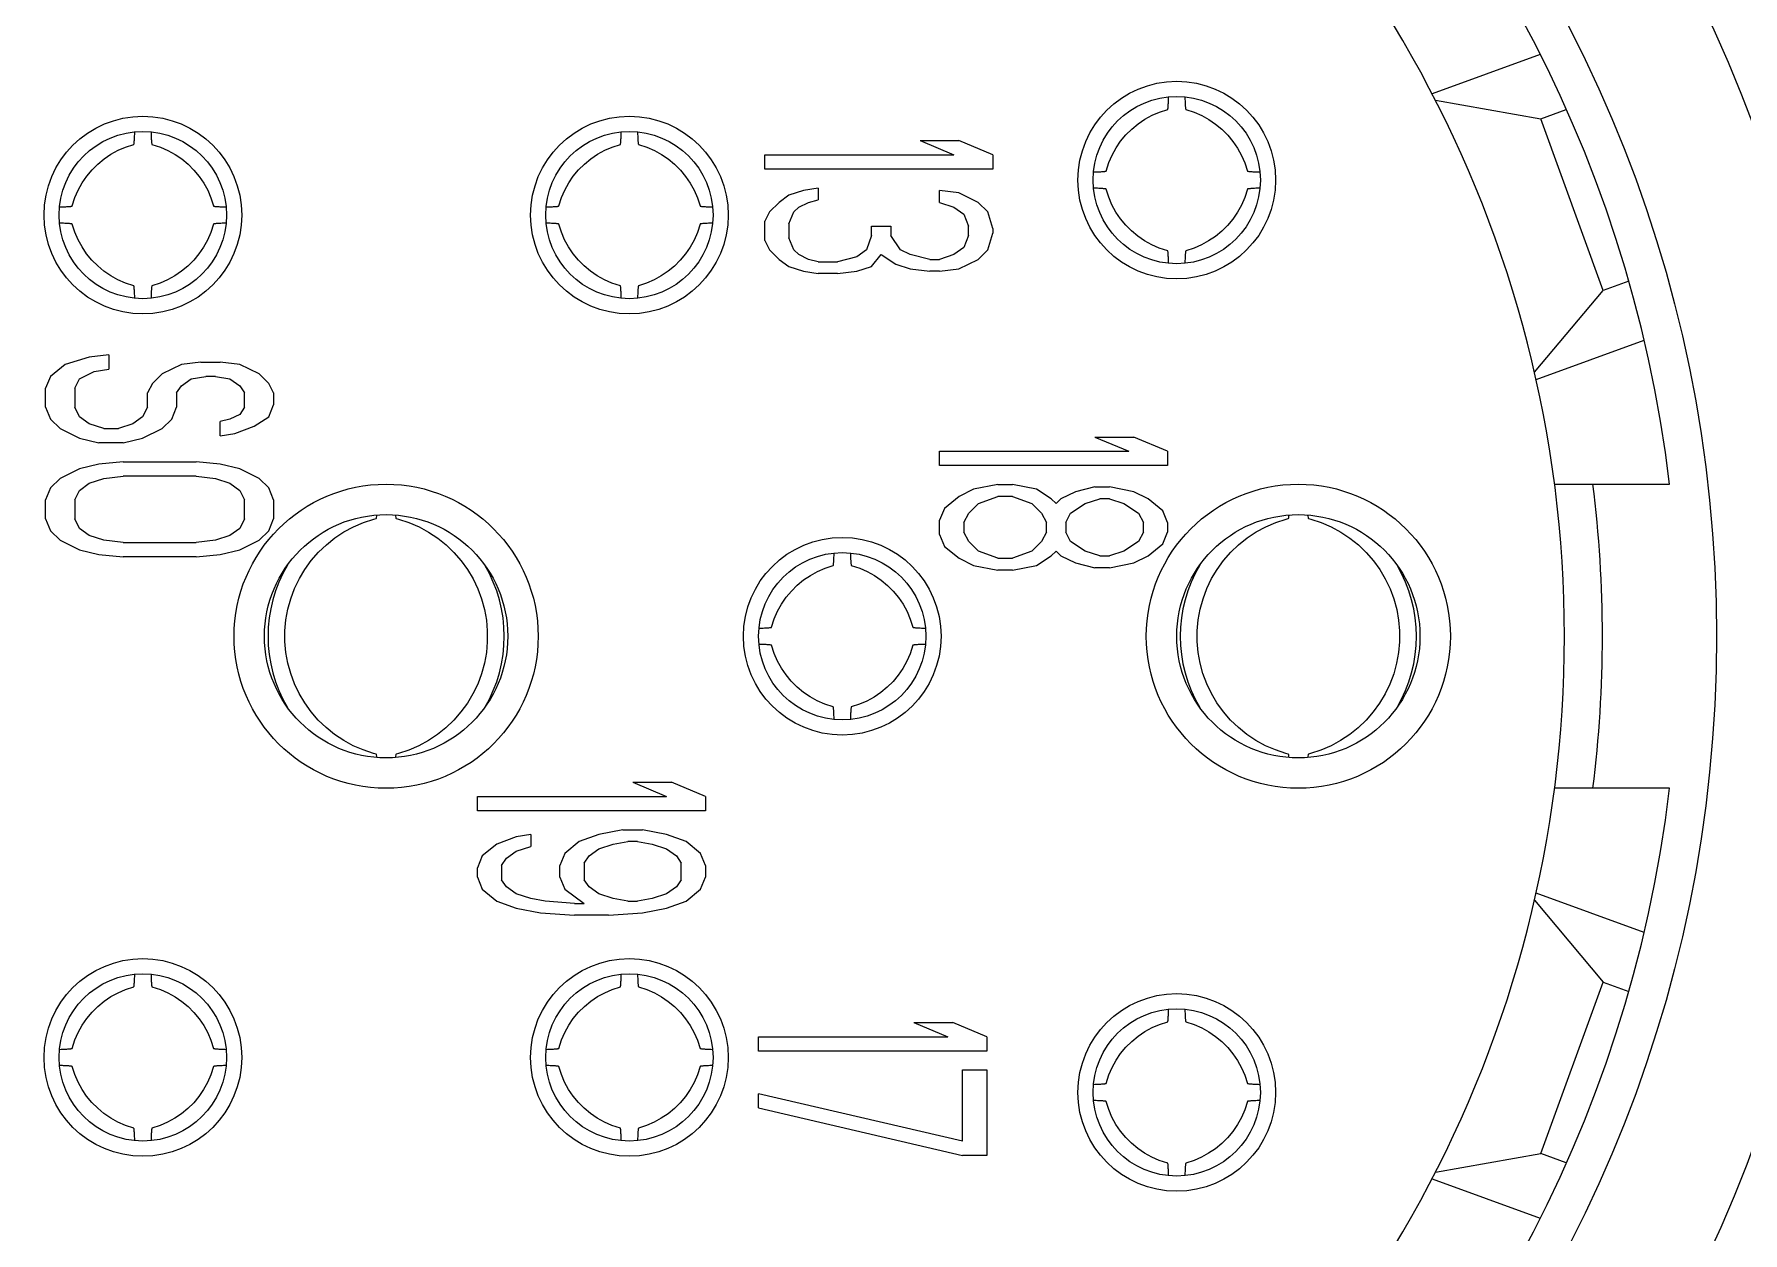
# Model space of a CAD drawing. Header units: millimetres. Extents: x 4086 to 8300, y 123 to 1549.
# Drawn here: x 6748.877 to 6751.686, y 658.282 to 660.253 of the extents above; entities that cross this region are included whole.
import ezdxf

# ---------------------------------------------------------------- set-up
doc = ezdxf.new("R2010")
doc.units = ezdxf.units.MM
doc.layers.add('外形图', color=7, linetype='Continuous')

msp = doc.modelspace()

# ---------------------------------------------------------------- linework, layer by layer
at = {"layer": '外形图'}
for p, q in [((6751.353, 660.2195), (6751.1755, 660.1548)), ((6751.1811, 660.144), (6751.3541, 660.1134)), ((6751.3541, 660.1134), (6751.3961, 660.1287)), ((6751.4567, 659.8315), (6751.3541, 660.1134)), ((6750.3334, 660.0778), (6750.3972, 660.0778)), ((6750.3334, 660.0778), (6750.3892, 660.0544)), ((6750.453, 660.0544), (6750.3972, 660.0778)), ((6750.078, 660.0544), (6750.3892, 660.0544)), ((6750.078, 660.0309), (6750.078, 660.0544)), ((6750.453, 660.0544), (6750.453, 660.0309)), ((6750.453, 660.0309), (6750.078, 660.0309)), ((6750.1419, 659.9958), (6750.1179, 659.988)), ((6750.1658, 659.9997), (6750.1419, 659.9958)), ((6750.1658, 659.9997), (6750.1658, 659.9801)), ((6750.3972, 659.9919), (6750.3653, 659.9958)), ((6750.3653, 659.9762), (6750.3653, 659.9958)), ((6750.4291, 659.9762), (6750.3972, 659.9919)), ((6750.086, 659.9606), (6750.078, 659.945)), ((6750.102, 659.9762), (6750.086, 659.9606)), ((6750.1179, 659.988), (6750.102, 659.9762)), ((6750.1179, 659.9411), (6750.1259, 659.9606)), ((6750.1259, 659.9606), (6750.1339, 659.9684)), ((6750.1339, 659.9684), (6750.1499, 659.9762)), ((6750.1499, 659.9762), (6750.1658, 659.9801)), ((6750.3653, 659.9762), (6750.3892, 659.9684)), ((6750.3892, 659.9684), (6750.4052, 659.9567)), ((6750.4451, 659.9606), (6750.4291, 659.9762)), ((6750.453, 659.9333), (6750.4451, 659.9606)), ((6750.078, 659.9137), (6750.078, 659.945)), ((6750.1179, 659.9411), (6750.1179, 659.9176)), ((6750.2536, 659.9372), (6750.2855, 659.9372)), ((6750.2536, 659.9216), (6750.2536, 659.9372)), ((6750.2855, 659.9372), (6750.2855, 659.9216)), ((6750.4052, 659.9567), (6750.4132, 659.9372)), ((6750.4132, 659.9216), (6750.4132, 659.9372)), ((6750.453, 659.9333), (6750.453, 659.9255)), ((6750.078, 659.9137), (6750.086, 659.8981)), ((6750.1259, 659.8981), (6750.1179, 659.9176)), ((6750.2536, 659.9216), (6750.2456, 659.8981)), ((6750.3014, 659.8981), (6750.2855, 659.9216)), ((6750.4132, 659.9216), (6750.4052, 659.902)), ((6750.4451, 659.8981), (6750.453, 659.9255)), ((6750.086, 659.8981), (6750.102, 659.8825)), ((6750.102, 659.8825), (6750.1179, 659.8708)), ((6750.1339, 659.8903), (6750.1259, 659.8981)), ((6750.1499, 659.8825), (6750.1339, 659.8903)), ((6750.1658, 659.8786), (6750.1499, 659.8825)), ((6750.1658, 659.8786), (6750.1977, 659.8786)), ((6750.2296, 659.8864), (6750.1977, 659.8786)), ((6750.2456, 659.8981), (6750.2296, 659.8864)), ((6750.2536, 659.8708), (6750.2695, 659.8903)), ((6750.2695, 659.8903), (6750.2935, 659.8747)), ((6750.3174, 659.8903), (6750.3014, 659.8981)), ((6750.3493, 659.8825), (6750.3174, 659.8903)), ((6750.3493, 659.8825), (6750.3653, 659.8825)), ((6750.3892, 659.8903), (6750.3653, 659.8825)), ((6750.4052, 659.902), (6750.3892, 659.8903)), ((6750.3972, 659.8669), (6750.4291, 659.8825)), ((6750.4291, 659.8825), (6750.4451, 659.8981)), ((6750.1179, 659.8708), (6750.1419, 659.863)), ((6750.1419, 659.863), (6750.1658, 659.8591)), ((6750.1977, 659.8591), (6750.1658, 659.8591)), ((6750.1977, 659.8591), (6750.2296, 659.863)), ((6750.2296, 659.863), (6750.2536, 659.8708)), ((6750.2935, 659.8747), (6750.3174, 659.8669)), ((6750.3174, 659.8669), (6750.3493, 659.863)), ((6750.3653, 659.863), (6750.3493, 659.863)), ((6750.3653, 659.863), (6750.3972, 659.8669)), ((6751.3438, 659.697), (6751.4567, 659.8315)), ((6751.4987, 659.8468), (6751.4567, 659.8315)), ((6751.3465, 659.685), (6751.524, 659.7496)), ((6748.9275, 659.7097), (6748.9035, 659.6901)), ((6748.9674, 659.7214), (6748.9275, 659.7097)), ((6748.9993, 659.7253), (6748.9674, 659.7214)), ((6748.9993, 659.7253), (6748.9993, 659.7019)), ((6749.1189, 659.7097), (6749.087, 659.6941)), ((6749.1509, 659.7136), (6749.1189, 659.7097)), ((6749.1509, 659.7136), (6749.1828, 659.7136)), ((6749.2147, 659.7097), (6749.1828, 659.7136)), ((6749.2466, 659.6941), (6749.2147, 659.7097)), ((6748.9035, 659.6901), (6748.8955, 659.6706)), ((6748.9434, 659.6706), (6748.9514, 659.6862)), ((6748.9514, 659.6862), (6748.9753, 659.698)), ((6748.9753, 659.698), (6748.9993, 659.7019)), ((6749.087, 659.6941), (6749.0711, 659.6784)), ((6749.1189, 659.6745), (6749.1349, 659.6862)), ((6749.1349, 659.6862), (6749.1588, 659.6901)), ((6749.1748, 659.6901), (6749.1588, 659.6901)), ((6749.1748, 659.6901), (6749.1987, 659.6862)), ((6749.1987, 659.6862), (6749.2147, 659.6745)), ((6749.2626, 659.6784), (6749.2466, 659.6941)), ((6748.8955, 659.6394), (6748.8955, 659.6706)), ((6748.9434, 659.6706), (6748.9434, 659.6394)), ((6749.0711, 659.6784), (6749.0631, 659.6628)), ((6749.0631, 659.6394), (6749.0631, 659.6628)), ((6749.111, 659.6628), (6749.1189, 659.6745)), ((6749.111, 659.6628), (6749.111, 659.6394)), ((6749.2147, 659.6745), (6749.2227, 659.6628)), ((6749.2227, 659.6394), (6749.2227, 659.6628)), ((6749.2705, 659.6628), (6749.2626, 659.6784)), ((6749.2705, 659.6628), (6749.2705, 659.6433)), ((6748.8955, 659.6394), (6748.9035, 659.6198)), ((6748.9514, 659.6237), (6748.9434, 659.6394)), ((6748.9674, 659.612), (6748.9514, 659.6237)), ((6749.0551, 659.6237), (6749.0392, 659.612)), ((6749.0631, 659.6394), (6749.0551, 659.6237)), ((6749.103, 659.6198), (6749.111, 659.6394)), ((6749.2147, 659.6276), (6749.1987, 659.6198)), ((6749.2227, 659.6394), (6749.2147, 659.6276)), ((6749.2386, 659.6081), (6749.2626, 659.6237)), ((6749.2626, 659.6237), (6749.2705, 659.6433)), ((6748.9035, 659.6198), (6748.9195, 659.6042)), ((6748.9195, 659.6042), (6748.9514, 659.5886)), ((6748.9913, 659.6042), (6748.9674, 659.612)), ((6748.9913, 659.6042), (6749.0152, 659.6042)), ((6749.0392, 659.612), (6749.0152, 659.6042)), ((6749.0551, 659.5886), (6749.087, 659.6042)), ((6749.087, 659.6042), (6749.103, 659.6198)), ((6749.1987, 659.6198), (6749.1828, 659.6159)), ((6749.1828, 659.5925), (6749.1828, 659.6159)), ((6749.1828, 659.5925), (6749.2067, 659.5964)), ((6749.2067, 659.5964), (6749.2386, 659.6081)), ((6748.9514, 659.5886), (6748.9833, 659.5808)), ((6749.0232, 659.5808), (6748.9833, 659.5808)), ((6749.0232, 659.5808), (6749.0551, 659.5886)), ((6750.6209, 659.5903), (6750.6847, 659.5903)), ((6750.6209, 659.5903), (6750.6767, 659.5669)), ((6750.7405, 659.5669), (6750.6847, 659.5903)), ((6748.9833, 659.5456), (6748.9514, 659.5378)), ((6749.0232, 659.5495), (6748.9833, 659.5456)), ((6749.0232, 659.5495), (6749.1429, 659.5495)), ((6749.1828, 659.5456), (6749.1429, 659.5495)), ((6749.2147, 659.5378), (6749.1828, 659.5456)), ((6750.3655, 659.5669), (6750.6767, 659.5669)), ((6750.3655, 659.5434), (6750.3655, 659.5669)), ((6750.7405, 659.5434), (6750.3655, 659.5434)), ((6750.7405, 659.5669), (6750.7405, 659.5434)), ((6748.9195, 659.5222), (6748.9035, 659.5066)), ((6748.9514, 659.5378), (6748.9195, 659.5222)), ((6748.9514, 659.5026), (6748.9674, 659.5144)), ((6748.9674, 659.5144), (6748.9913, 659.5222)), ((6748.9913, 659.5222), (6749.0232, 659.5261)), ((6749.1429, 659.5261), (6749.0232, 659.5261)), ((6749.1429, 659.5261), (6749.1748, 659.5222)), ((6749.1748, 659.5222), (6749.1987, 659.5144)), ((6749.1987, 659.5144), (6749.2147, 659.5026)), ((6749.2466, 659.5222), (6749.2147, 659.5378)), ((6749.2626, 659.5066), (6749.2466, 659.5222)), ((6750.4613, 659.5122), (6750.4214, 659.5044)), ((6750.4613, 659.5122), (6750.4852, 659.5122)), ((6750.5251, 659.5044), (6750.4852, 659.5122)), ((6751.3768, 659.5128), (6751.5658, 659.5128)), ((6748.9035, 659.5066), (6748.8955, 659.487)), ((6748.8955, 659.4558), (6748.8955, 659.487)), ((6748.9434, 659.487), (6748.9514, 659.5026)), ((6748.9434, 659.487), (6748.9434, 659.4558)), ((6749.2147, 659.5026), (6749.2227, 659.487)), ((6749.2227, 659.4558), (6749.2227, 659.487)), ((6749.2705, 659.487), (6749.2626, 659.5066)), ((6749.2705, 659.487), (6749.2705, 659.4558)), ((6750.3975, 659.4926), (6750.3735, 659.4731)), ((6750.4214, 659.5044), (6750.3975, 659.4926)), ((6750.4294, 659.4809), (6750.4613, 659.4926)), ((6750.4852, 659.4926), (6750.4613, 659.4926)), ((6750.4852, 659.4926), (6750.5171, 659.4809)), ((6750.5491, 659.4887), (6750.5251, 659.5044)), ((6750.557, 659.4809), (6750.5491, 659.4887)), ((6750.565, 659.4887), (6750.557, 659.4809)), ((6750.5889, 659.5005), (6750.565, 659.4887)), ((6750.6209, 659.5083), (6750.5889, 659.5005)), ((6750.6049, 659.4809), (6750.6288, 659.4887)), ((6750.6209, 659.5083), (6750.6448, 659.5083)), ((6750.6448, 659.4887), (6750.6288, 659.4887)), ((6750.6847, 659.5005), (6750.6448, 659.5083)), ((6750.6448, 659.4887), (6750.6687, 659.4809)), ((6750.7086, 659.4887), (6750.6847, 659.5005)), ((6750.7326, 659.4692), (6750.7086, 659.4887)), ((6748.8955, 659.4558), (6748.9035, 659.4362)), ((6748.9514, 659.4401), (6748.9434, 659.4558)), ((6749.2227, 659.4558), (6749.2147, 659.4401)), ((6749.2626, 659.4362), (6749.2705, 659.4558)), ((6750.3735, 659.4731), (6750.3655, 659.4536)), ((6750.4054, 659.4497), (6750.4134, 659.4653)), ((6750.4134, 659.4653), (6750.4294, 659.4809)), ((6750.5171, 659.4809), (6750.5331, 659.4653)), ((6750.5331, 659.4653), (6750.5411, 659.4497)), ((6750.573, 659.4497), (6750.581, 659.4653)), ((6750.581, 659.4653), (6750.6049, 659.4809)), ((6750.6687, 659.4809), (6750.6927, 659.4653)), ((6750.6927, 659.4653), (6750.7007, 659.4497)), ((6750.7405, 659.4497), (6750.7326, 659.4692)), ((6748.9035, 659.4362), (6748.9195, 659.4206)), ((6748.9674, 659.4284), (6748.9514, 659.4401)), ((6748.9913, 659.4206), (6748.9674, 659.4284)), ((6749.1987, 659.4284), (6749.1748, 659.4206)), ((6749.2147, 659.4401), (6749.1987, 659.4284)), ((6749.2466, 659.4206), (6749.2626, 659.4362)), ((6750.3655, 659.4301), (6750.3655, 659.4536)), ((6750.3655, 659.4301), (6750.3735, 659.4106)), ((6750.4054, 659.4497), (6750.4054, 659.4341)), ((6750.4134, 659.4184), (6750.4054, 659.4341)), ((6750.5411, 659.4341), (6750.5331, 659.4184)), ((6750.5411, 659.4341), (6750.5411, 659.4497)), ((6750.573, 659.4497), (6750.573, 659.4341)), ((6750.581, 659.4184), (6750.573, 659.4341)), ((6750.7007, 659.4341), (6750.6927, 659.4184)), ((6750.7007, 659.4341), (6750.7007, 659.4497)), ((6750.7326, 659.4145), (6750.7405, 659.4341)), ((6750.7405, 659.4497), (6750.7405, 659.4341)), ((6748.9195, 659.4206), (6748.9514, 659.405)), ((6748.9514, 659.405), (6748.9833, 659.3972)), ((6749.0232, 659.4167), (6748.9913, 659.4206)), ((6749.0232, 659.4167), (6749.1429, 659.4167)), ((6749.1748, 659.4206), (6749.1429, 659.4167)), ((6749.1828, 659.3972), (6749.2147, 659.405)), ((6749.2147, 659.405), (6749.2466, 659.4206)), ((6750.3735, 659.4106), (6750.3975, 659.3911)), ((6750.4294, 659.4028), (6750.4134, 659.4184)), ((6750.4613, 659.3911), (6750.4294, 659.4028)), ((6750.5171, 659.4028), (6750.4852, 659.3911)), ((6750.5331, 659.4184), (6750.5171, 659.4028)), ((6750.5491, 659.395), (6750.557, 659.4028)), ((6750.557, 659.4028), (6750.565, 659.395)), ((6750.6049, 659.4028), (6750.581, 659.4184)), ((6750.6288, 659.395), (6750.6049, 659.4028)), ((6750.6687, 659.4028), (6750.6448, 659.395)), ((6750.6927, 659.4184), (6750.6687, 659.4028)), ((6750.7086, 659.395), (6750.7326, 659.4145)), ((6748.9833, 659.3972), (6749.0232, 659.3933)), ((6749.1429, 659.3933), (6749.0232, 659.3933)), ((6749.1429, 659.3933), (6749.1828, 659.3972)), ((6750.3975, 659.3911), (6750.4214, 659.3794)), ((6750.4214, 659.3794), (6750.4613, 659.3716)), ((6750.4613, 659.3911), (6750.4852, 659.3911)), ((6750.4852, 659.3716), (6750.4613, 659.3716)), ((6750.4852, 659.3716), (6750.5251, 659.3794)), ((6750.5251, 659.3794), (6750.5491, 659.395)), ((6750.565, 659.395), (6750.5889, 659.3833)), ((6750.5889, 659.3833), (6750.6209, 659.3755)), ((6750.6448, 659.3755), (6750.6209, 659.3755)), ((6750.6288, 659.395), (6750.6448, 659.395)), ((6750.6448, 659.3755), (6750.6847, 659.3833)), ((6750.6847, 659.3833), (6750.7086, 659.395)), ((6749.8609, 659.0228), (6749.9247, 659.0228)), ((6749.8609, 659.0228), (6749.9167, 658.9994)), ((6749.9805, 658.9994), (6749.9247, 659.0228)), ((6751.5658, 659.0128), (6751.3768, 659.0128)), ((6749.6055, 658.9994), (6749.9167, 658.9994)), ((6749.6055, 658.9759), (6749.6055, 658.9994)), ((6749.9805, 658.9994), (6749.9805, 658.9759)), ((6749.9805, 658.9759), (6749.6055, 658.9759)), ((6749.6375, 658.9212), (6749.6135, 658.9017)), ((6749.6694, 658.933), (6749.6375, 658.9212)), ((6749.6933, 658.9369), (6749.6694, 658.933)), ((6749.6933, 658.9369), (6749.6933, 658.9173)), ((6749.7731, 658.9251), (6749.7492, 658.9056)), ((6749.805, 658.9369), (6749.7731, 658.9251)), ((6749.8449, 658.9447), (6749.805, 658.9369)), ((6749.805, 658.9134), (6749.8289, 658.9212)), ((6749.8289, 658.9212), (6749.8529, 658.9251)), ((6749.8449, 658.9447), (6749.8768, 658.9447)), ((6749.8688, 658.9251), (6749.8529, 658.9251)), ((6749.8688, 658.9251), (6749.8928, 658.9212)), ((6749.9167, 658.9369), (6749.8768, 658.9447)), ((6749.8928, 658.9212), (6749.9167, 658.9134)), ((6749.9486, 658.9251), (6749.9167, 658.9369)), ((6749.9726, 658.9056), (6749.9486, 658.9251)), ((6749.6135, 658.9017), (6749.6055, 658.8822)), ((6749.6454, 658.8861), (6749.6534, 658.8978)), ((6749.6534, 658.8978), (6749.6694, 658.9095)), ((6749.6694, 658.9095), (6749.6933, 658.9173)), ((6749.7492, 658.9056), (6749.7412, 658.8861)), ((6749.7811, 658.89), (6749.7891, 658.9017)), ((6749.7891, 658.9017), (6749.805, 658.9134)), ((6749.9167, 658.9134), (6749.9327, 658.9017)), ((6749.9327, 658.9017), (6749.9407, 658.89)), ((6749.9805, 658.8861), (6749.9726, 658.9056)), ((6749.6055, 658.8666), (6749.6055, 658.8822)), ((6749.6055, 658.8666), (6749.6135, 658.847)), ((6749.6454, 658.8861), (6749.6454, 658.8626)), ((6749.7412, 658.8666), (6749.7412, 658.8861)), ((6749.7412, 658.8666), (6749.7492, 658.847)), ((6749.7811, 658.89), (6749.7811, 658.8626)), ((6749.9407, 658.8626), (6749.9407, 658.89)), ((6749.9726, 658.847), (6749.9805, 658.8666)), ((6749.9805, 658.8861), (6749.9805, 658.8666)), ((6749.6135, 658.847), (6749.6375, 658.8275)), ((6749.6534, 658.8509), (6749.6454, 658.8626)), ((6749.6694, 658.8392), (6749.6534, 658.8509)), ((6749.6933, 658.8314), (6749.6694, 658.8392)), ((6749.7492, 658.847), (6749.7811, 658.8236)), ((6749.7891, 658.8509), (6749.7811, 658.8626)), ((6749.805, 658.8392), (6749.7891, 658.8509)), ((6749.8289, 658.8314), (6749.805, 658.8392)), ((6749.9167, 658.8392), (6749.8928, 658.8314)), ((6749.9327, 658.8509), (6749.9167, 658.8392)), ((6749.9407, 658.8626), (6749.9327, 658.8509)), ((6749.9486, 658.8275), (6749.9726, 658.847)), ((6751.524, 658.776), (6751.3465, 658.8406)), ((6749.6375, 658.8275), (6749.6694, 658.8158)), ((6749.6694, 658.8158), (6749.7093, 658.808)), ((6749.7172, 658.8275), (6749.6933, 658.8314)), ((6749.7651, 658.8236), (6749.7172, 658.8275)), ((6749.7651, 658.8236), (6749.7811, 658.8236)), ((6749.8529, 658.8275), (6749.8289, 658.8314)), ((6749.8529, 658.8275), (6749.8688, 658.8275)), ((6749.8928, 658.8314), (6749.8688, 658.8275)), ((6749.8768, 658.808), (6749.9167, 658.8158)), ((6749.9167, 658.8158), (6749.9486, 658.8275)), ((6751.3438, 658.8287), (6751.4567, 658.6941)), ((6749.7093, 658.808), (6749.7651, 658.8041)), ((6749.821, 658.8041), (6749.7651, 658.8041)), ((6749.821, 658.8041), (6749.8768, 658.808)), ((6751.3541, 658.4122), (6751.4567, 658.6941)), ((6751.4567, 658.6941), (6751.4987, 658.6788)), ((6750.3234, 658.6278), (6750.3872, 658.6278)), ((6750.3234, 658.6278), (6750.3792, 658.6044)), ((6750.443, 658.6044), (6750.3872, 658.6278)), ((6750.068, 658.6044), (6750.3792, 658.6044)), ((6750.068, 658.5809), (6750.068, 658.6044)), ((6750.443, 658.6044), (6750.443, 658.5809)), ((6750.443, 658.5809), (6750.068, 658.5809)), ((6750.4032, 658.5497), (6750.443, 658.5497)), ((6750.4032, 658.4325), (6750.4032, 658.5497)), ((6750.443, 658.5497), (6750.443, 658.4091)), ((6750.4032, 658.4325), (6750.068, 658.5106)), ((6750.068, 658.4872), (6750.068, 658.5106)), ((6750.068, 658.4872), (6750.4032, 658.4091)), ((6750.443, 658.4091), (6750.4032, 658.4091)), ((6751.1811, 658.3816), (6751.3541, 658.4122)), ((6751.3961, 658.3969), (6751.3541, 658.4122)), ((6751.1755, 658.3708), (6751.353, 658.3061))]:
    msp.add_line(p, q, dxfattribs=at)
for points in [[(6750.6393, 660.0277), (6750.6438, 660.0415), (6750.6492, 660.0539), (6750.6557, 660.0657), (6750.6633, 660.0768), (6750.672, 660.0872), (6750.6815, 660.0967), (6750.6919, 660.1053), (6750.7031, 660.1128), (6750.7149, 660.1193), (6750.7272, 660.1247), (6750.7407, 660.129)], [(6750.7704, 660.129), (6750.7843, 660.1245), (6750.7966, 660.1191), (6750.8084, 660.1126), (6750.8195, 660.105), (6750.8299, 660.0964), (6750.8394, 660.0868), (6750.848, 660.0764), (6750.8556, 660.0653), (6750.8621, 660.0535), (6750.8674, 660.0411), (6750.8718, 660.0277)], [(6748.9393, 659.9702), (6748.9438, 659.984), (6748.9492, 659.9964), (6748.9557, 660.0082), (6748.9633, 660.0193), (6748.972, 660.0297), (6748.9815, 660.0392), (6748.9919, 660.0478), (6749.0031, 660.0553), (6749.0149, 660.0618), (6749.0272, 660.0672), (6749.0407, 660.0715)], [(6749.0704, 660.0715), (6749.0843, 660.067), (6749.0966, 660.0616), (6749.1084, 660.0551), (6749.1195, 660.0475), (6749.1299, 660.0389), (6749.1394, 660.0293), (6749.148, 660.0189), (6749.1556, 660.0078), (6749.1621, 659.996), (6749.1674, 659.9836), (6749.1718, 659.9702)], [(6749.7393, 659.9702), (6749.7438, 659.984), (6749.7492, 659.9964), (6749.7557, 660.0082), (6749.7633, 660.0193), (6749.772, 660.0297), (6749.7815, 660.0392), (6749.7919, 660.0478), (6749.8031, 660.0553), (6749.8149, 660.0618), (6749.8272, 660.0672), (6749.8407, 660.0715)], [(6749.8704, 660.0715), (6749.8843, 660.067), (6749.8966, 660.0616), (6749.9084, 660.0551), (6749.9195, 660.0475), (6749.9299, 660.0389), (6749.9394, 660.0293), (6749.948, 660.0189), (6749.9556, 660.0078), (6749.9621, 659.996), (6749.9674, 659.9836), (6749.9718, 659.9702)], [(6750.7407, 659.8966), (6750.7268, 659.9011), (6750.7145, 659.9065), (6750.7027, 659.913), (6750.6916, 659.9206), (6750.6812, 659.9292), (6750.6717, 659.9388), (6750.6631, 659.9492), (6750.6555, 659.9603), (6750.649, 659.9721), (6750.6437, 659.9845), (6750.6393, 659.9979)], [(6750.8718, 659.9979), (6750.8673, 659.9841), (6750.8619, 659.9717), (6750.8553, 659.9599), (6750.8477, 659.9488), (6750.8391, 659.9384), (6750.8296, 659.9289), (6750.8192, 659.9203), (6750.808, 659.9128), (6750.7962, 659.9063), (6750.7839, 659.9009), (6750.7704, 659.8966)], [(6749.0407, 659.8391), (6749.0268, 659.8436), (6749.0145, 659.849), (6749.0027, 659.8555), (6748.9916, 659.8631), (6748.9812, 659.8717), (6748.9717, 659.8813), (6748.9631, 659.8917), (6748.9555, 659.9028), (6748.949, 659.9146), (6748.9437, 659.927), (6748.9393, 659.9404)], [(6749.1718, 659.9404), (6749.1673, 659.9266), (6749.1619, 659.9142), (6749.1553, 659.9024), (6749.1477, 659.8913), (6749.1391, 659.8809), (6749.1296, 659.8714), (6749.1192, 659.8628), (6749.108, 659.8553), (6749.0962, 659.8488), (6749.0839, 659.8434), (6749.0704, 659.8391)], [(6749.8407, 659.8391), (6749.8268, 659.8436), (6749.8145, 659.849), (6749.8027, 659.8555), (6749.7916, 659.8631), (6749.7812, 659.8717), (6749.7717, 659.8813), (6749.7631, 659.8917), (6749.7555, 659.9028), (6749.749, 659.9146), (6749.7437, 659.927), (6749.7393, 659.9404)], [(6749.9718, 659.9404), (6749.9673, 659.9266), (6749.9619, 659.9142), (6749.9553, 659.9024), (6749.9477, 659.8913), (6749.9391, 659.8809), (6749.9296, 659.8714), (6749.9192, 659.8628), (6749.908, 659.8553), (6749.8962, 659.8488), (6749.8839, 659.8434), (6749.8704, 659.8391)], [(6749.439, 659.0691), (6749.435, 659.0702), (6749.418, 659.0758), (6749.4015, 659.0829), (6749.3858, 659.0915), (6749.3708, 659.1014), (6749.3569, 659.1127), (6749.3439, 659.1251), (6749.3322, 659.1386), (6749.3217, 659.1531), (6749.3126, 659.1685), (6749.3049, 659.1847), (6749.2986, 659.2014), (6749.2939, 659.2187), (6749.2907, 659.2363), (6749.2891, 659.2541), (6749.2892, 659.2719), (6749.2908, 659.2897), (6749.294, 659.3073), (6749.2987, 659.3246), (6749.305, 659.3413), (6749.3128, 659.3575), (6749.322, 659.3728), (6749.3325, 659.3873), (6749.3442, 659.4008), (6749.3572, 659.4132), (6749.3712, 659.4244), (6749.3861, 659.4343), (6749.4019, 659.4428), (6749.4183, 659.4499), (6749.4354, 659.4555), (6749.439, 659.4565)], [(6749.4721, 659.4565), (6749.4761, 659.4554), (6749.4931, 659.4498), (6749.5096, 659.4427), (6749.5253, 659.4341), (6749.5403, 659.4242), (6749.5542, 659.4129), (6749.5671, 659.4005), (6749.5789, 659.387), (6749.5894, 659.3725), (6749.5985, 659.3571), (6749.6062, 659.341), (6749.6125, 659.3242), (6749.6172, 659.307), (6749.6204, 659.2894), (6749.6219, 659.2716), (6749.6219, 659.2537), (6749.6203, 659.2359), (6749.6171, 659.2183), (6749.6124, 659.201), (6749.6061, 659.1843), (6749.5983, 659.1681), (6749.5891, 659.1528), (6749.5786, 659.1383), (6749.5668, 659.1248), (6749.5539, 659.1124), (6749.5399, 659.1012), (6749.525, 659.0913), (6749.5092, 659.0828), (6749.4927, 659.0757), (6749.4757, 659.0701), (6749.4721, 659.0691)], [(6750.939, 659.0691), (6750.935, 659.0702), (6750.918, 659.0758), (6750.9015, 659.0829), (6750.8858, 659.0915), (6750.8708, 659.1014), (6750.8569, 659.1127), (6750.8439, 659.1251), (6750.8322, 659.1386), (6750.8217, 659.1531), (6750.8126, 659.1685), (6750.8049, 659.1847), (6750.7986, 659.2014), (6750.7939, 659.2187), (6750.7907, 659.2363), (6750.7891, 659.2541), (6750.7892, 659.2719), (6750.7908, 659.2897), (6750.794, 659.3073), (6750.7987, 659.3246), (6750.805, 659.3413), (6750.8128, 659.3575), (6750.822, 659.3728), (6750.8325, 659.3873), (6750.8442, 659.4008), (6750.8572, 659.4132), (6750.8712, 659.4244), (6750.8861, 659.4343), (6750.9019, 659.4428), (6750.9183, 659.4499), (6750.9354, 659.4555), (6750.939, 659.4565)], [(6750.9721, 659.4565), (6750.9761, 659.4554), (6750.9931, 659.4498), (6751.0096, 659.4427), (6751.0253, 659.4341), (6751.0403, 659.4242), (6751.0542, 659.4129), (6751.0671, 659.4005), (6751.0789, 659.387), (6751.0894, 659.3725), (6751.0985, 659.3571), (6751.1062, 659.341), (6751.1125, 659.3242), (6751.1172, 659.307), (6751.1204, 659.2894), (6751.1219, 659.2716), (6751.1219, 659.2537), (6751.1203, 659.2359), (6751.1171, 659.2183), (6751.1124, 659.201), (6751.1061, 659.1843), (6751.0983, 659.1681), (6751.0891, 659.1528), (6751.0786, 659.1383), (6751.0668, 659.1248), (6751.0539, 659.1124), (6751.0399, 659.1012), (6751.025, 659.0913), (6751.0092, 659.0828), (6750.9927, 659.0757), (6750.9757, 659.0701), (6750.9721, 659.0691)], [(6750.0893, 659.2777), (6750.0938, 659.2915), (6750.0992, 659.3039), (6750.1057, 659.3157), (6750.1133, 659.3268), (6750.122, 659.3372), (6750.1315, 659.3467), (6750.1419, 659.3553), (6750.1531, 659.3628), (6750.1649, 659.3693), (6750.1772, 659.3747), (6750.1907, 659.379)], [(6750.2204, 659.379), (6750.2343, 659.3745), (6750.2466, 659.3691), (6750.2584, 659.3626), (6750.2695, 659.355), (6750.2799, 659.3464), (6750.2894, 659.3368), (6750.298, 659.3264), (6750.3056, 659.3153), (6750.3121, 659.3035), (6750.3174, 659.2911), (6750.3218, 659.2777)], [(6750.1907, 659.1466), (6750.1768, 659.1511), (6750.1645, 659.1565), (6750.1527, 659.163), (6750.1416, 659.1706), (6750.1312, 659.1792), (6750.1217, 659.1888), (6750.1131, 659.1992), (6750.1055, 659.2103), (6750.099, 659.2221), (6750.0937, 659.2345), (6750.0893, 659.2479)], [(6750.3218, 659.2479), (6750.3173, 659.2341), (6750.3119, 659.2217), (6750.3053, 659.2099), (6750.2977, 659.1988), (6750.2891, 659.1884), (6750.2796, 659.1789), (6750.2692, 659.1703), (6750.258, 659.1628), (6750.2462, 659.1563), (6750.2339, 659.1509), (6750.2204, 659.1466)], [(6748.9393, 658.5852), (6748.9438, 658.599), (6748.9492, 658.6114), (6748.9557, 658.6232), (6748.9633, 658.6343), (6748.972, 658.6447), (6748.9815, 658.6542), (6748.9919, 658.6628), (6749.0031, 658.6703), (6749.0149, 658.6768), (6749.0272, 658.6822), (6749.0407, 658.6865)], [(6749.0704, 658.6865), (6749.0843, 658.682), (6749.0966, 658.6766), (6749.1084, 658.6701), (6749.1195, 658.6625), (6749.1299, 658.6539), (6749.1394, 658.6443), (6749.148, 658.6339), (6749.1556, 658.6228), (6749.1621, 658.611), (6749.1674, 658.5986), (6749.1718, 658.5852)], [(6749.7393, 658.5852), (6749.7438, 658.599), (6749.7492, 658.6114), (6749.7557, 658.6232), (6749.7633, 658.6343), (6749.772, 658.6447), (6749.7815, 658.6542), (6749.7919, 658.6628), (6749.8031, 658.6703), (6749.8149, 658.6768), (6749.8272, 658.6822), (6749.8407, 658.6865)], [(6749.8704, 658.6865), (6749.8843, 658.682), (6749.8966, 658.6766), (6749.9084, 658.6701), (6749.9195, 658.6625), (6749.9299, 658.6539), (6749.9394, 658.6443), (6749.948, 658.6339), (6749.9556, 658.6228), (6749.9621, 658.611), (6749.9674, 658.5986), (6749.9718, 658.5852)], [(6750.6393, 658.5277), (6750.6438, 658.5415), (6750.6492, 658.5539), (6750.6557, 658.5657), (6750.6633, 658.5768), (6750.672, 658.5872), (6750.6815, 658.5967), (6750.6919, 658.6053), (6750.7031, 658.6128), (6750.7149, 658.6193), (6750.7272, 658.6247), (6750.7407, 658.629)], [(6750.7704, 658.629), (6750.7843, 658.6245), (6750.7966, 658.6191), (6750.8084, 658.6126), (6750.8195, 658.605), (6750.8299, 658.5964), (6750.8394, 658.5868), (6750.848, 658.5764), (6750.8556, 658.5653), (6750.8621, 658.5535), (6750.8674, 658.5411), (6750.8718, 658.5277)], [(6749.0407, 658.4541), (6749.0268, 658.4586), (6749.0145, 658.464), (6749.0027, 658.4705), (6748.9916, 658.4781), (6748.9812, 658.4867), (6748.9717, 658.4963), (6748.9631, 658.5067), (6748.9555, 658.5178), (6748.949, 658.5296), (6748.9437, 658.542), (6748.9393, 658.5554)], [(6749.1718, 658.5554), (6749.1673, 658.5416), (6749.1619, 658.5292), (6749.1553, 658.5174), (6749.1477, 658.5063), (6749.1391, 658.4959), (6749.1296, 658.4864), (6749.1192, 658.4778), (6749.108, 658.4703), (6749.0962, 658.4638), (6749.0839, 658.4584), (6749.0704, 658.4541)], [(6749.8407, 658.4541), (6749.8268, 658.4586), (6749.8145, 658.464), (6749.8027, 658.4705), (6749.7916, 658.4781), (6749.7812, 658.4867), (6749.7717, 658.4963), (6749.7631, 658.5067), (6749.7555, 658.5178), (6749.749, 658.5296), (6749.7437, 658.542), (6749.7393, 658.5554)], [(6749.9718, 658.5554), (6749.9673, 658.5416), (6749.9619, 658.5292), (6749.9553, 658.5174), (6749.9477, 658.5063), (6749.9391, 658.4959), (6749.9296, 658.4864), (6749.9192, 658.4778), (6749.908, 658.4703), (6749.8962, 658.4638), (6749.8839, 658.4584), (6749.8704, 658.4541)], [(6750.7407, 658.3966), (6750.7268, 658.4011), (6750.7145, 658.4065), (6750.7027, 658.413), (6750.6916, 658.4206), (6750.6812, 658.4292), (6750.6717, 658.4388), (6750.6631, 658.4492), (6750.6555, 658.4603), (6750.649, 658.4721), (6750.6437, 658.4845), (6750.6393, 658.4979)], [(6750.8718, 658.4979), (6750.8673, 658.4841), (6750.8619, 658.4717), (6750.8553, 658.4599), (6750.8477, 658.4488), (6750.8391, 658.4384), (6750.8296, 658.4289), (6750.8192, 658.4203), (6750.808, 658.4128), (6750.7962, 658.4063), (6750.7839, 658.4009), (6750.7704, 658.3966)]]:
    msp.add_lwpolyline(points, dxfattribs=at)
for centre, radius in [((6749.4555, 659.2628), 3.75), ((6749.4555, 659.2628), 3.15), ((6749.4555, 659.2628), 2.875), ((6749.4555, 659.2628), 2.8625), ((6749.4555, 659.2628), 2.85), ((6749.4555, 659.2628), 2.6875), ((6749.4555, 659.2628), 2.6375), ((6749.4555, 659.2628), 2.1875), ((6750.7555, 660.0128), 0.1625), ((6750.7555, 660.0128), 0.1375), ((6749.0555, 659.9553), 0.1625), ((6749.8555, 659.9553), 0.1625), ((6749.0555, 659.9553), 0.1375), ((6749.8555, 659.9553), 0.1375), ((6749.4555, 659.2628), 0.25), ((6750.9555, 659.2628), 0.25), ((6749.4555, 659.2628), 0.2), ((6750.9555, 659.2628), 0.2), ((6750.2055, 659.2628), 0.1625), ((6750.2055, 659.2628), 0.1375), ((6749.0555, 658.5703), 0.1625), ((6749.8555, 658.5703), 0.1625), ((6749.0555, 658.5703), 0.1375), ((6749.8555, 658.5703), 0.1375), ((6750.7555, 658.5128), 0.1625), ((6750.7555, 658.5128), 0.1375)]:
    msp.add_circle(centre, radius, dxfattribs=at)
for centre, radius, start, end in [((6749.4555, 659.2628), 3.1, 320.6935, 279.3065), ((6749.4555, 659.2628), 2.5, 304.9239, 295.0761), ((6749.4555, 659.2628), 2.4, 305.9501, 294.0499), ((6749.4555, 659.2628), 2.125, 6.7563, 353.2437), ((6749.4555, 659.2628), 1.9375, 302.8155, 57.1845), ((6749.4555, 659.2628), 2, 352.8192, 7.1808), ((6749.4905, 659.2628), 0.2292, 149.3362, 210.6654), ((6749.4206, 659.2628), 0.2292, 329.3357, 30.6654), ((6750.9905, 659.2628), 0.2292, 149.3362, 210.6654), ((6750.9206, 659.2628), 0.2292, 329.3357, 30.6654)]:
    msp.add_arc(centre, radius, start, end, dxfattribs=at)
for points, knots in [([(6752.5268, 658.8365), (6752.5656, 659.0947), (6752.5777, 659.6235), (6752.397, 660.3941), (6752.0303, 661.0955), (6751.6763, 661.4883), (6751.4786, 661.659)], [0, 0, 0, 0, 0.249995, 0.499993, 0.749994, 1, 1, 1, 1]), ([(6750.7407, 660.129), (6750.7408, 660.1291), (6750.7409, 660.1297), (6750.7411, 660.1306), (6750.7413, 660.1324), (6750.7416, 660.1358), (6750.7419, 660.1416), (6750.7421, 660.1467), (6750.7422, 660.1496)], [0, 0, 0, 0, 0.021304, 0.072801, 0.155137, 0.267756, 0.58, 1, 1, 1, 1]), ([(6750.7689, 660.1496), (6750.769, 660.1467), (6750.7692, 660.1416), (6750.7695, 660.1358), (6750.7698, 660.1324), (6750.77, 660.1306), (6750.7702, 660.1297), (6750.7703, 660.1291), (6750.7704, 660.129)], [0, 0, 0, 0, 0.419997, 0.732238, 0.844855, 0.927189, 0.978684, 1, 1, 1, 1]), ([(6749.0407, 660.0715), (6749.0408, 660.0716), (6749.0409, 660.0722), (6749.0411, 660.0731), (6749.0413, 660.0749), (6749.0416, 660.0783), (6749.0419, 660.0841), (6749.0421, 660.0892), (6749.0422, 660.0921)], [0, 0, 0, 0, 0.021304, 0.072801, 0.155137, 0.267756, 0.58, 1, 1, 1, 1]), ([(6749.0689, 660.0921), (6749.069, 660.0892), (6749.0692, 660.0841), (6749.0695, 660.0783), (6749.0698, 660.0749), (6749.07, 660.0731), (6749.0702, 660.0722), (6749.0703, 660.0716), (6749.0704, 660.0715)], [0, 0, 0, 0, 0.419997, 0.732238, 0.844855, 0.927189, 0.978684, 1, 1, 1, 1]), ([(6749.8407, 660.0715), (6749.8408, 660.0716), (6749.8409, 660.0722), (6749.8411, 660.0731), (6749.8413, 660.0749), (6749.8416, 660.0783), (6749.8419, 660.0841), (6749.8421, 660.0892), (6749.8422, 660.0921)], [0, 0, 0, 0, 0.021304, 0.072801, 0.155137, 0.267756, 0.58, 1, 1, 1, 1]), ([(6749.8689, 660.0921), (6749.869, 660.0892), (6749.8692, 660.0841), (6749.8695, 660.0783), (6749.8698, 660.0749), (6749.87, 660.0731), (6749.8702, 660.0722), (6749.8703, 660.0716), (6749.8704, 660.0715)], [0, 0, 0, 0, 0.419997, 0.732238, 0.844855, 0.927189, 0.978684, 1, 1, 1, 1]), ([(6750.6188, 660.0261), (6750.6217, 660.0262), (6750.6267, 660.0264), (6750.6325, 660.0267), (6750.636, 660.027), (6750.6377, 660.0272), (6750.6387, 660.0274), (6750.6393, 660.0275), (6750.6393, 660.0277)], [0, 0, 0, 0, 0.419997, 0.732238, 0.844855, 0.927189, 0.978684, 1, 1, 1, 1]), ([(6750.8718, 660.0277), (6750.8718, 660.0275), (6750.8724, 660.0274), (6750.8734, 660.0272), (6750.8751, 660.027), (6750.8785, 660.0267), (6750.8844, 660.0264), (6750.8894, 660.0262), (6750.8923, 660.0261)], [0, 0, 0, 0, 0.021304, 0.072801, 0.155137, 0.267756, 0.580001, 1, 1, 1, 1]), ([(6750.6393, 659.9979), (6750.6393, 659.9981), (6750.6387, 659.9982), (6750.6377, 659.9984), (6750.636, 659.9986), (6750.6325, 659.9989), (6750.6267, 659.9992), (6750.6217, 659.9994), (6750.6188, 659.9995)], [0, 0, 0, 0, 0.021304, 0.072801, 0.155137, 0.267756, 0.580001, 1, 1, 1, 1]), ([(6750.8923, 659.9995), (6750.8894, 659.9994), (6750.8844, 659.9992), (6750.8785, 659.9989), (6750.8751, 659.9986), (6750.8734, 659.9984), (6750.8724, 659.9982), (6750.8718, 659.9981), (6750.8718, 659.9979)], [0, 0, 0, 0, 0.419997, 0.732238, 0.844855, 0.927189, 0.978684, 1, 1, 1, 1]), ([(6748.9188, 659.9686), (6748.9217, 659.9687), (6748.9267, 659.9689), (6748.9325, 659.9692), (6748.936, 659.9695), (6748.9377, 659.9697), (6748.9387, 659.9699), (6748.9393, 659.97), (6748.9393, 659.9702)], [0, 0, 0, 0, 0.419997, 0.732238, 0.844855, 0.927189, 0.978684, 1, 1, 1, 1]), ([(6749.1718, 659.9702), (6749.1718, 659.97), (6749.1724, 659.9699), (6749.1734, 659.9697), (6749.1751, 659.9695), (6749.1785, 659.9692), (6749.1844, 659.9689), (6749.1894, 659.9687), (6749.1923, 659.9686)], [0, 0, 0, 0, 0.021304, 0.072801, 0.155137, 0.267756, 0.580001, 1, 1, 1, 1]), ([(6749.7188, 659.9686), (6749.7217, 659.9687), (6749.7267, 659.9689), (6749.7325, 659.9692), (6749.736, 659.9695), (6749.7377, 659.9697), (6749.7387, 659.9699), (6749.7393, 659.97), (6749.7393, 659.9702)], [0, 0, 0, 0, 0.419997, 0.732238, 0.844855, 0.927189, 0.978684, 1, 1, 1, 1]), ([(6749.9718, 659.9702), (6749.9718, 659.97), (6749.9724, 659.9699), (6749.9734, 659.9697), (6749.9751, 659.9695), (6749.9785, 659.9692), (6749.9844, 659.9689), (6749.9894, 659.9687), (6749.9923, 659.9686)], [0, 0, 0, 0, 0.021304, 0.072801, 0.155137, 0.267756, 0.580001, 1, 1, 1, 1]), ([(6748.9393, 659.9404), (6748.9393, 659.9406), (6748.9387, 659.9407), (6748.9377, 659.9409), (6748.936, 659.9411), (6748.9325, 659.9414), (6748.9267, 659.9417), (6748.9217, 659.9419), (6748.9188, 659.942)], [0, 0, 0, 0, 0.021304, 0.072801, 0.155137, 0.267756, 0.580001, 1, 1, 1, 1]), ([(6749.1923, 659.942), (6749.1894, 659.9419), (6749.1844, 659.9417), (6749.1785, 659.9414), (6749.1751, 659.9411), (6749.1734, 659.9409), (6749.1724, 659.9407), (6749.1718, 659.9406), (6749.1718, 659.9404)], [0, 0, 0, 0, 0.419997, 0.732238, 0.844855, 0.927189, 0.978684, 1, 1, 1, 1]), ([(6749.7393, 659.9404), (6749.7393, 659.9406), (6749.7387, 659.9407), (6749.7377, 659.9409), (6749.736, 659.9411), (6749.7325, 659.9414), (6749.7267, 659.9417), (6749.7217, 659.9419), (6749.7188, 659.942)], [0, 0, 0, 0, 0.021304, 0.072801, 0.155137, 0.267756, 0.580001, 1, 1, 1, 1]), ([(6749.9923, 659.942), (6749.9894, 659.9419), (6749.9844, 659.9417), (6749.9785, 659.9414), (6749.9751, 659.9411), (6749.9734, 659.9409), (6749.9724, 659.9407), (6749.9718, 659.9406), (6749.9718, 659.9404)], [0, 0, 0, 0, 0.419997, 0.732238, 0.844855, 0.927189, 0.978684, 1, 1, 1, 1]), ([(6750.7422, 659.876), (6750.7421, 659.8789), (6750.7419, 659.884), (6750.7416, 659.8898), (6750.7413, 659.8932), (6750.7411, 659.895), (6750.7409, 659.8959), (6750.7408, 659.8965), (6750.7407, 659.8966)], [0, 0, 0, 0, 0.419997, 0.732238, 0.844855, 0.927189, 0.978684, 1, 1, 1, 1]), ([(6750.7704, 659.8966), (6750.7703, 659.8965), (6750.7702, 659.8959), (6750.77, 659.895), (6750.7698, 659.8932), (6750.7695, 659.8898), (6750.7692, 659.884), (6750.769, 659.8789), (6750.7689, 659.876)], [0, 0, 0, 0, 0.021304, 0.072801, 0.155137, 0.267756, 0.580001, 1, 1, 1, 1]), ([(6749.0422, 659.8185), (6749.0421, 659.8214), (6749.0419, 659.8265), (6749.0416, 659.8323), (6749.0413, 659.8357), (6749.0411, 659.8375), (6749.0409, 659.8384), (6749.0408, 659.839), (6749.0407, 659.8391)], [0, 0, 0, 0, 0.419997, 0.732238, 0.844855, 0.927189, 0.978684, 1, 1, 1, 1]), ([(6749.0704, 659.8391), (6749.0703, 659.839), (6749.0702, 659.8384), (6749.07, 659.8375), (6749.0698, 659.8357), (6749.0695, 659.8323), (6749.0692, 659.8265), (6749.069, 659.8214), (6749.0689, 659.8185)], [0, 0, 0, 0, 0.021304, 0.072801, 0.155137, 0.267756, 0.580001, 1, 1, 1, 1]), ([(6749.8422, 659.8185), (6749.8421, 659.8214), (6749.8419, 659.8265), (6749.8416, 659.8323), (6749.8413, 659.8357), (6749.8411, 659.8375), (6749.8409, 659.8384), (6749.8408, 659.839), (6749.8407, 659.8391)], [0, 0, 0, 0, 0.419997, 0.732238, 0.844855, 0.927189, 0.978684, 1, 1, 1, 1]), ([(6749.8704, 659.8391), (6749.8703, 659.839), (6749.8702, 659.8384), (6749.87, 659.8375), (6749.8698, 659.8357), (6749.8695, 659.8323), (6749.8692, 659.8265), (6749.869, 659.8214), (6749.8689, 659.8185)], [0, 0, 0, 0, 0.021304, 0.072801, 0.155137, 0.267756, 0.580001, 1, 1, 1, 1]), ([(6749.439, 659.4565), (6749.4396, 659.4566), (6749.4398, 659.4591), (6749.4402, 659.4607), (6749.4404, 659.462)], [0, 0, 0, 0, 0.28626, 1, 1, 1, 1]), ([(6749.4707, 659.462), (6749.4709, 659.4607), (6749.4713, 659.4591), (6749.4715, 659.4566), (6749.4721, 659.4565)], [0, 0, 0, 0, 0.71373, 1, 1, 1, 1]), ([(6750.939, 659.4565), (6750.9396, 659.4566), (6750.9398, 659.4591), (6750.9402, 659.4607), (6750.9404, 659.462)], [0, 0, 0, 0, 0.28626, 1, 1, 1, 1]), ([(6750.9707, 659.462), (6750.9709, 659.4607), (6750.9713, 659.4591), (6750.9715, 659.4566), (6750.9721, 659.4565)], [0, 0, 0, 0, 0.71373, 1, 1, 1, 1]), ([(6750.1907, 659.379), (6750.1908, 659.3791), (6750.1909, 659.3797), (6750.1911, 659.3806), (6750.1913, 659.3824), (6750.1916, 659.3858), (6750.1919, 659.3916), (6750.1921, 659.3967), (6750.1922, 659.3996)], [0, 0, 0, 0, 0.021304, 0.072801, 0.155137, 0.267756, 0.58, 1, 1, 1, 1]), ([(6750.2189, 659.3996), (6750.219, 659.3967), (6750.2192, 659.3916), (6750.2195, 659.3858), (6750.2198, 659.3824), (6750.22, 659.3806), (6750.2202, 659.3797), (6750.2203, 659.3791), (6750.2204, 659.379)], [0, 0, 0, 0, 0.419997, 0.732238, 0.844855, 0.927189, 0.978684, 1, 1, 1, 1]), ([(6750.0688, 659.2761), (6750.0717, 659.2762), (6750.0767, 659.2764), (6750.0825, 659.2767), (6750.086, 659.277), (6750.0877, 659.2772), (6750.0887, 659.2774), (6750.0893, 659.2775), (6750.0893, 659.2777)], [0, 0, 0, 0, 0.419997, 0.732238, 0.844855, 0.927189, 0.978684, 1, 1, 1, 1]), ([(6750.3218, 659.2777), (6750.3218, 659.2775), (6750.3224, 659.2774), (6750.3234, 659.2772), (6750.3251, 659.277), (6750.3285, 659.2767), (6750.3344, 659.2764), (6750.3394, 659.2762), (6750.3423, 659.2761)], [0, 0, 0, 0, 0.021304, 0.072801, 0.155137, 0.267756, 0.580001, 1, 1, 1, 1]), ([(6750.0893, 659.2479), (6750.0893, 659.2481), (6750.0887, 659.2482), (6750.0877, 659.2484), (6750.086, 659.2486), (6750.0825, 659.2489), (6750.0767, 659.2492), (6750.0717, 659.2494), (6750.0688, 659.2495)], [0, 0, 0, 0, 0.021304, 0.072801, 0.155137, 0.267756, 0.580001, 1, 1, 1, 1]), ([(6750.3423, 659.2495), (6750.3394, 659.2494), (6750.3344, 659.2492), (6750.3285, 659.2489), (6750.3251, 659.2486), (6750.3234, 659.2484), (6750.3224, 659.2482), (6750.3218, 659.2481), (6750.3218, 659.2479)], [0, 0, 0, 0, 0.419997, 0.732238, 0.844855, 0.927189, 0.978684, 1, 1, 1, 1]), ([(6750.1922, 659.126), (6750.1921, 659.1289), (6750.1919, 659.134), (6750.1916, 659.1398), (6750.1913, 659.1432), (6750.1911, 659.145), (6750.1909, 659.1459), (6750.1908, 659.1465), (6750.1907, 659.1466)], [0, 0, 0, 0, 0.419997, 0.732238, 0.844855, 0.927189, 0.978684, 1, 1, 1, 1]), ([(6750.2204, 659.1466), (6750.2203, 659.1465), (6750.2202, 659.1459), (6750.22, 659.145), (6750.2198, 659.1432), (6750.2195, 659.1398), (6750.2192, 659.134), (6750.219, 659.1289), (6750.2189, 659.126)], [0, 0, 0, 0, 0.021304, 0.072801, 0.155137, 0.267756, 0.580001, 1, 1, 1, 1]), ([(6749.4404, 659.0636), (6749.4402, 659.065), (6749.4398, 659.0665), (6749.4396, 659.069), (6749.439, 659.0691)], [0, 0, 0, 0, 0.713732, 1, 1, 1, 1]), ([(6749.4721, 659.0691), (6749.4715, 659.069), (6749.4713, 659.0665), (6749.4709, 659.065), (6749.4707, 659.0636)], [0, 0, 0, 0, 0.286264, 1, 1, 1, 1]), ([(6750.9404, 659.0636), (6750.9402, 659.065), (6750.9398, 659.0665), (6750.9396, 659.069), (6750.939, 659.0691)], [0, 0, 0, 0, 0.713732, 1, 1, 1, 1]), ([(6750.9721, 659.0691), (6750.9715, 659.069), (6750.9713, 659.0665), (6750.9709, 659.065), (6750.9707, 659.0636)], [0, 0, 0, 0, 0.286264, 1, 1, 1, 1]), ([(6749.0407, 658.6865), (6749.0408, 658.6866), (6749.0409, 658.6872), (6749.0411, 658.6881), (6749.0413, 658.6899), (6749.0416, 658.6933), (6749.0419, 658.6991), (6749.0421, 658.7042), (6749.0422, 658.7071)], [0, 0, 0, 0, 0.021304, 0.072801, 0.155137, 0.267756, 0.58, 1, 1, 1, 1]), ([(6749.0689, 658.7071), (6749.069, 658.7042), (6749.0692, 658.6991), (6749.0695, 658.6933), (6749.0698, 658.6899), (6749.07, 658.6881), (6749.0702, 658.6872), (6749.0703, 658.6866), (6749.0704, 658.6865)], [0, 0, 0, 0, 0.419997, 0.732238, 0.844855, 0.927189, 0.978684, 1, 1, 1, 1]), ([(6749.8407, 658.6865), (6749.8408, 658.6866), (6749.8409, 658.6872), (6749.8411, 658.6881), (6749.8413, 658.6899), (6749.8416, 658.6933), (6749.8419, 658.6991), (6749.8421, 658.7042), (6749.8422, 658.7071)], [0, 0, 0, 0, 0.021304, 0.072801, 0.155137, 0.267756, 0.58, 1, 1, 1, 1]), ([(6749.8689, 658.7071), (6749.869, 658.7042), (6749.8692, 658.6991), (6749.8695, 658.6933), (6749.8698, 658.6899), (6749.87, 658.6881), (6749.8702, 658.6872), (6749.8703, 658.6866), (6749.8704, 658.6865)], [0, 0, 0, 0, 0.419997, 0.732238, 0.844855, 0.927189, 0.978684, 1, 1, 1, 1]), ([(6750.7407, 658.629), (6750.7408, 658.6291), (6750.7409, 658.6297), (6750.7411, 658.6306), (6750.7413, 658.6324), (6750.7416, 658.6358), (6750.7419, 658.6416), (6750.7421, 658.6467), (6750.7422, 658.6496)], [0, 0, 0, 0, 0.021304, 0.072801, 0.155137, 0.267756, 0.58, 1, 1, 1, 1]), ([(6750.7689, 658.6496), (6750.769, 658.6467), (6750.7692, 658.6416), (6750.7695, 658.6358), (6750.7698, 658.6324), (6750.77, 658.6306), (6750.7702, 658.6297), (6750.7703, 658.6291), (6750.7704, 658.629)], [0, 0, 0, 0, 0.419997, 0.732238, 0.844855, 0.927189, 0.978684, 1, 1, 1, 1]), ([(6748.9188, 658.5836), (6748.9217, 658.5837), (6748.9267, 658.5839), (6748.9325, 658.5842), (6748.936, 658.5845), (6748.9377, 658.5847), (6748.9387, 658.5849), (6748.9393, 658.585), (6748.9393, 658.5852)], [0, 0, 0, 0, 0.419997, 0.732238, 0.844855, 0.927189, 0.978684, 1, 1, 1, 1]), ([(6749.1718, 658.5852), (6749.1718, 658.585), (6749.1724, 658.5849), (6749.1734, 658.5847), (6749.1751, 658.5845), (6749.1785, 658.5842), (6749.1844, 658.5839), (6749.1894, 658.5837), (6749.1923, 658.5836)], [0, 0, 0, 0, 0.021304, 0.072801, 0.155137, 0.267756, 0.580001, 1, 1, 1, 1]), ([(6749.7188, 658.5836), (6749.7217, 658.5837), (6749.7267, 658.5839), (6749.7325, 658.5842), (6749.736, 658.5845), (6749.7377, 658.5847), (6749.7387, 658.5849), (6749.7393, 658.585), (6749.7393, 658.5852)], [0, 0, 0, 0, 0.419997, 0.732238, 0.844855, 0.927189, 0.978684, 1, 1, 1, 1]), ([(6749.9718, 658.5852), (6749.9718, 658.585), (6749.9724, 658.5849), (6749.9734, 658.5847), (6749.9751, 658.5845), (6749.9785, 658.5842), (6749.9844, 658.5839), (6749.9894, 658.5837), (6749.9923, 658.5836)], [0, 0, 0, 0, 0.021304, 0.072801, 0.155137, 0.267756, 0.580001, 1, 1, 1, 1]), ([(6748.9393, 658.5554), (6748.9393, 658.5556), (6748.9387, 658.5557), (6748.9377, 658.5559), (6748.936, 658.5561), (6748.9325, 658.5564), (6748.9267, 658.5567), (6748.9217, 658.5569), (6748.9188, 658.557)], [0, 0, 0, 0, 0.021304, 0.072801, 0.155137, 0.267756, 0.580001, 1, 1, 1, 1]), ([(6749.1923, 658.557), (6749.1894, 658.5569), (6749.1844, 658.5567), (6749.1785, 658.5564), (6749.1751, 658.5561), (6749.1734, 658.5559), (6749.1724, 658.5557), (6749.1718, 658.5556), (6749.1718, 658.5554)], [0, 0, 0, 0, 0.419997, 0.732238, 0.844855, 0.927189, 0.978684, 1, 1, 1, 1]), ([(6749.7393, 658.5554), (6749.7393, 658.5556), (6749.7387, 658.5557), (6749.7377, 658.5559), (6749.736, 658.5561), (6749.7325, 658.5564), (6749.7267, 658.5567), (6749.7217, 658.5569), (6749.7188, 658.557)], [0, 0, 0, 0, 0.021304, 0.072801, 0.155137, 0.267756, 0.580001, 1, 1, 1, 1]), ([(6749.9923, 658.557), (6749.9894, 658.5569), (6749.9844, 658.5567), (6749.9785, 658.5564), (6749.9751, 658.5561), (6749.9734, 658.5559), (6749.9724, 658.5557), (6749.9718, 658.5556), (6749.9718, 658.5554)], [0, 0, 0, 0, 0.419997, 0.732238, 0.844855, 0.927189, 0.978684, 1, 1, 1, 1]), ([(6750.6188, 658.5261), (6750.6217, 658.5262), (6750.6267, 658.5264), (6750.6325, 658.5267), (6750.636, 658.527), (6750.6377, 658.5272), (6750.6387, 658.5274), (6750.6393, 658.5275), (6750.6393, 658.5277)], [0, 0, 0, 0, 0.419997, 0.732238, 0.844855, 0.927189, 0.978684, 1, 1, 1, 1]), ([(6750.8718, 658.5277), (6750.8718, 658.5275), (6750.8724, 658.5274), (6750.8734, 658.5272), (6750.8751, 658.527), (6750.8785, 658.5267), (6750.8844, 658.5264), (6750.8894, 658.5262), (6750.8923, 658.5261)], [0, 0, 0, 0, 0.021304, 0.072801, 0.155137, 0.267756, 0.580001, 1, 1, 1, 1]), ([(6750.6393, 658.4979), (6750.6393, 658.4981), (6750.6387, 658.4982), (6750.6377, 658.4984), (6750.636, 658.4986), (6750.6325, 658.4989), (6750.6267, 658.4992), (6750.6217, 658.4994), (6750.6188, 658.4995)], [0, 0, 0, 0, 0.021304, 0.072801, 0.155137, 0.267756, 0.580001, 1, 1, 1, 1]), ([(6750.8923, 658.4995), (6750.8894, 658.4994), (6750.8844, 658.4992), (6750.8785, 658.4989), (6750.8751, 658.4986), (6750.8734, 658.4984), (6750.8724, 658.4982), (6750.8718, 658.4981), (6750.8718, 658.4979)], [0, 0, 0, 0, 0.419997, 0.732238, 0.844855, 0.927189, 0.978684, 1, 1, 1, 1]), ([(6749.0422, 658.4335), (6749.0421, 658.4364), (6749.0419, 658.4415), (6749.0416, 658.4473), (6749.0413, 658.4507), (6749.0411, 658.4525), (6749.0409, 658.4534), (6749.0408, 658.454), (6749.0407, 658.4541)], [0, 0, 0, 0, 0.419997, 0.732238, 0.844855, 0.927189, 0.978684, 1, 1, 1, 1]), ([(6749.0704, 658.4541), (6749.0703, 658.454), (6749.0702, 658.4534), (6749.07, 658.4525), (6749.0698, 658.4507), (6749.0695, 658.4473), (6749.0692, 658.4415), (6749.069, 658.4364), (6749.0689, 658.4335)], [0, 0, 0, 0, 0.021304, 0.072801, 0.155137, 0.267756, 0.580001, 1, 1, 1, 1]), ([(6749.8422, 658.4335), (6749.8421, 658.4364), (6749.8419, 658.4415), (6749.8416, 658.4473), (6749.8413, 658.4507), (6749.8411, 658.4525), (6749.8409, 658.4534), (6749.8408, 658.454), (6749.8407, 658.4541)], [0, 0, 0, 0, 0.419997, 0.732238, 0.844855, 0.927189, 0.978684, 1, 1, 1, 1]), ([(6749.8704, 658.4541), (6749.8703, 658.454), (6749.8702, 658.4534), (6749.87, 658.4525), (6749.8698, 658.4507), (6749.8695, 658.4473), (6749.8692, 658.4415), (6749.869, 658.4364), (6749.8689, 658.4335)], [0, 0, 0, 0, 0.021304, 0.072801, 0.155137, 0.267756, 0.580001, 1, 1, 1, 1]), ([(6750.7422, 658.376), (6750.7421, 658.3789), (6750.7419, 658.384), (6750.7416, 658.3898), (6750.7413, 658.3932), (6750.7411, 658.395), (6750.7409, 658.3959), (6750.7408, 658.3965), (6750.7407, 658.3966)], [0, 0, 0, 0, 0.419997, 0.732238, 0.844855, 0.927189, 0.978684, 1, 1, 1, 1]), ([(6750.7704, 658.3966), (6750.7703, 658.3965), (6750.7702, 658.3959), (6750.77, 658.395), (6750.7698, 658.3932), (6750.7695, 658.3898), (6750.7692, 658.384), (6750.769, 658.3789), (6750.7689, 658.376)], [0, 0, 0, 0, 0.021304, 0.072801, 0.155137, 0.267756, 0.580001, 1, 1, 1, 1])]:
    msp.add_open_spline(points, degree=3, knots=knots, dxfattribs=at)

doc.saveas('drawing.dxf')
